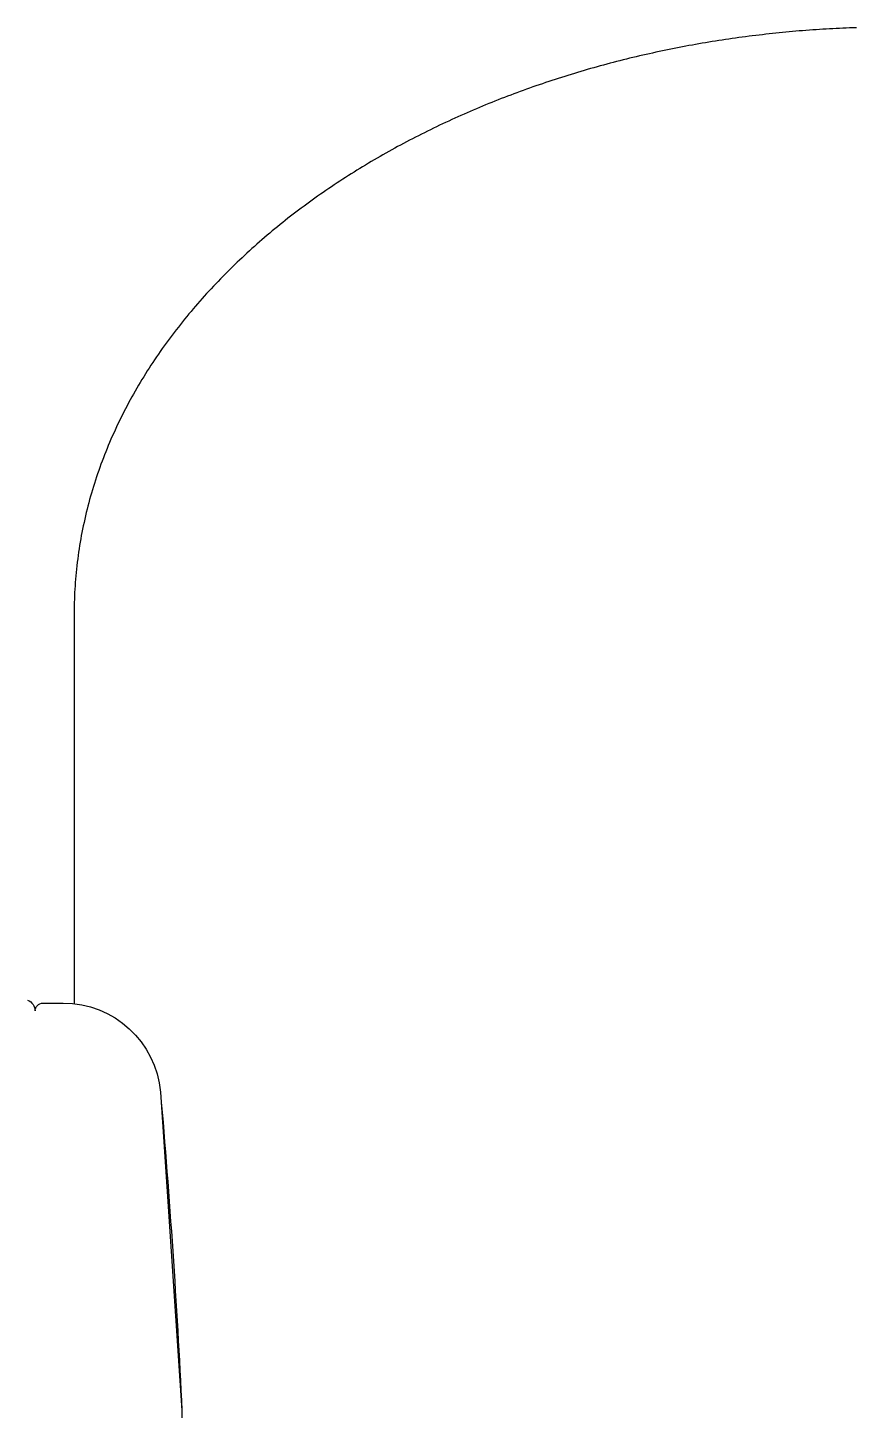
# Model space of a CAD drawing. Header units: millimetres. Extents: x 0 to 3800, y -67 to 2530.
# Drawn here: x 2345.87 to 2367.66, y 976.55 to 1012.91 of the extents above; entities that cross this region are included whole.
import ezdxf

# ---------------------------------------------------------------- set-up
doc = ezdxf.new("R2010")
doc.units = ezdxf.units.MM
doc.layers.add('내부선 및 부속', color=4, linetype='Continuous')

msp = doc.modelspace()

# ---------------------------------------------------------------- linework, layer by layer
at = {"layer": '내부선 및 부속', "linetype": 'Continuous'}
for p, q in [((2347.092, 997.528), (2347.092, 987.246)), ((2346.271, 987.262), (2346.804, 987.262)), ((2349.361, 984.918), (2349.924, 976.553)), ((2349.924, 976.553), (2349.924, 955.883))]:
    msp.add_line(p, q, dxfattribs=at)
at = {"layer": '내부선 및 부속', "linetype": 'Continuous', "flags": 128}
msp.add_lwpolyline([(2367.657, 1012.909), (2367.569, 1012.906), (2367.48, 1012.903), (2367.392, 1012.899), (2367.304, 1012.895), (2367.216, 1012.891), (2367.127, 1012.887), (2367.039, 1012.882), (2366.951, 1012.877), (2366.862, 1012.872), (2366.774, 1012.867), (2366.686, 1012.861), (2366.597, 1012.855), (2366.509, 1012.849), (2366.421, 1012.843), (2366.333, 1012.836), (2366.244, 1012.829), (2366.156, 1012.822), (2366.068, 1012.815), (2365.98, 1012.807), (2365.892, 1012.799), (2365.803, 1012.791), (2365.715, 1012.782), (2365.627, 1012.773), (2365.539, 1012.764), (2365.451, 1012.755), (2365.363, 1012.745), (2365.275, 1012.736), (2365.186, 1012.725), (2365.098, 1012.715), (2365.01, 1012.705), (2364.922, 1012.694), (2364.835, 1012.682), (2364.747, 1012.671), (2364.659, 1012.659), (2364.571, 1012.647), (2364.483, 1012.635), (2364.395, 1012.623), (2364.307, 1012.61), (2364.22, 1012.597), (2364.132, 1012.584), (2364.044, 1012.57), (2363.957, 1012.556), (2363.869, 1012.542), (2363.782, 1012.528), (2363.694, 1012.513), (2363.607, 1012.499), (2363.519, 1012.483), (2363.432, 1012.468), (2363.345, 1012.452), (2363.257, 1012.436), (2363.17, 1012.42), (2363.083, 1012.404), (2362.996, 1012.387), (2362.909, 1012.37), (2362.822, 1012.353), (2362.735, 1012.335), (2362.648, 1012.317), (2362.561, 1012.299), (2362.475, 1012.281), (2362.388, 1012.262), (2362.301, 1012.243), (2362.215, 1012.224), (2362.128, 1012.204), (2362.042, 1012.185), (2361.955, 1012.165), (2361.869, 1012.144), (2361.783, 1012.124), (2361.697, 1012.103), (2361.611, 1012.082), (2361.525, 1012.061), (2361.439, 1012.039), (2361.353, 1012.017), (2361.267, 1011.995), (2361.181, 1011.972), (2361.096, 1011.95), (2361.01, 1011.927), (2360.924, 1011.903), (2360.839, 1011.88), (2360.754, 1011.856), (2360.669, 1011.832), (2360.583, 1011.807), (2360.498, 1011.783), (2360.413, 1011.758), (2360.328, 1011.732), (2360.244, 1011.707), (2360.159, 1011.681), (2360.074, 1011.655), (2359.99, 1011.629), (2359.905, 1011.602), (2359.821, 1011.575), (2359.737, 1011.548), (2359.653, 1011.521), (2359.569, 1011.493), (2359.485, 1011.465), (2359.401, 1011.436), (2359.317, 1011.408), (2359.234, 1011.379), (2359.15, 1011.35), (2359.067, 1011.32), (2358.983, 1011.291), (2358.983, 1011.291), (2358.9, 1011.261), (2358.817, 1011.23), (2358.734, 1011.2), (2358.651, 1011.169), (2358.569, 1011.138), (2358.486, 1011.107), (2358.403, 1011.075), (2358.321, 1011.043), (2358.239, 1011.011), (2358.156, 1010.978), (2358.074, 1010.945), (2357.993, 1010.912), (2357.911, 1010.879), (2357.829, 1010.845), (2357.747, 1010.811), (2357.666, 1010.777), (2357.585, 1010.742), (2357.504, 1010.707), (2357.422, 1010.672), (2357.342, 1010.636), (2357.261, 1010.601), (2357.18, 1010.565), (2357.1, 1010.528), (2357.019, 1010.492), (2356.939, 1010.455), (2356.859, 1010.417), (2356.779, 1010.38), (2356.699, 1010.342), (2356.619, 1010.304), (2356.54, 1010.265), (2356.46, 1010.227), (2356.381, 1010.188), (2356.302, 1010.148), (2356.223, 1010.109), (2356.144, 1010.069), (2356.065, 1010.029), (2355.987, 1009.988), (2355.908, 1009.947), (2355.83, 1009.906), (2355.752, 1009.865), (2355.674, 1009.823), (2355.596, 1009.781), (2355.519, 1009.739), (2355.441, 1009.696), (2355.364, 1009.653), (2355.287, 1009.61), (2355.21, 1009.566), (2355.133, 1009.522), (2355.056, 1009.478), (2354.98, 1009.434), (2354.904, 1009.389), (2354.828, 1009.344), (2354.752, 1009.298), (2354.676, 1009.252), (2354.601, 1009.206), (2354.526, 1009.16), (2354.45, 1009.113), (2354.376, 1009.066), (2354.301, 1009.019), (2354.226, 1008.971), (2354.152, 1008.923), (2354.078, 1008.875), (2354.004, 1008.827), (2353.93, 1008.778), (2353.857, 1008.728), (2353.784, 1008.679), (2353.711, 1008.629), (2353.638, 1008.579), (2353.565, 1008.528), (2353.493, 1008.477), (2353.421, 1008.426), (2353.349, 1008.375), (2353.277, 1008.323), (2353.206, 1008.271), (2353.135, 1008.218), (2353.064, 1008.166), (2352.993, 1008.112), (2352.923, 1008.059), (2352.852, 1008.005), (2352.782, 1007.951), (2352.713, 1007.897), (2352.643, 1007.842), (2352.574, 1007.787), (2352.505, 1007.731), (2352.436, 1007.676), (2352.368, 1007.62), (2352.3, 1007.563), (2352.232, 1007.507), (2352.165, 1007.45), (2352.097, 1007.392), (2352.03, 1007.334), (2351.963, 1007.276), (2351.897, 1007.218), (2351.831, 1007.159), (2351.765, 1007.1), (2351.699, 1007.041), (2351.634, 1006.981), (2351.569, 1006.921), (2351.505, 1006.861), (2351.44, 1006.8), (2351.44, 1006.8), (2351.376, 1006.739), (2351.312, 1006.678), (2351.249, 1006.616), (2351.186, 1006.554), (2351.123, 1006.492), (2351.061, 1006.429), (2350.999, 1006.366), (2350.937, 1006.303), (2350.875, 1006.239), (2350.814, 1006.175), (2350.754, 1006.111), (2350.693, 1006.046), (2350.633, 1005.981), (2350.573, 1005.916), (2350.514, 1005.851), (2350.455, 1005.785), (2350.396, 1005.718), (2350.338, 1005.652), (2350.28, 1005.585), (2350.223, 1005.518), (2350.166, 1005.45), (2350.109, 1005.382), (2350.052, 1005.314), (2349.997, 1005.245), (2349.941, 1005.176), (2349.886, 1005.107), (2349.831, 1005.038), (2349.777, 1004.968), (2349.723, 1004.898), (2349.669, 1004.827), (2349.616, 1004.756), (2349.563, 1004.685), (2349.511, 1004.614), (2349.459, 1004.542), (2349.408, 1004.47), (2349.357, 1004.398), (2349.307, 1004.325), (2349.257, 1004.252), (2349.207, 1004.179), (2349.158, 1004.105), (2349.109, 1004.031), (2349.061, 1003.957), (2349.014, 1003.882), (2348.966, 1003.808), (2348.92, 1003.732), (2348.873, 1003.657), (2348.828, 1003.581), (2348.783, 1003.505), (2348.738, 1003.429), (2348.694, 1003.352), (2348.65, 1003.275), (2348.607, 1003.198), (2348.564, 1003.12), (2348.522, 1003.043), (2348.481, 1002.964), (2348.439, 1002.886), (2348.399, 1002.807), (2348.359, 1002.728), (2348.32, 1002.649), (2348.281, 1002.57), (2348.242, 1002.49), (2348.205, 1002.41), (2348.167, 1002.329), (2348.131, 1002.249), (2348.095, 1002.168), (2348.059, 1002.087), (2348.024, 1002.005), (2347.99, 1001.924), (2347.956, 1001.842), (2347.923, 1001.76), (2347.891, 1001.678), (2347.859, 1001.595), (2347.827, 1001.512), (2347.797, 1001.429), (2347.766, 1001.346), (2347.737, 1001.263), (2347.708, 1001.179), (2347.68, 1001.095), (2347.652, 1001.011), (2347.625, 1000.927), (2347.598, 1000.842), (2347.573, 1000.757), (2347.548, 1000.672), (2347.523, 1000.587), (2347.499, 1000.502), (2347.476, 1000.416), (2347.453, 1000.331), (2347.432, 1000.245), (2347.41, 1000.159), (2347.39, 1000.072), (2347.37, 999.986), (2347.351, 999.899), (2347.332, 999.813), (2347.314, 999.726), (2347.297, 999.639), (2347.28, 999.552), (2347.265, 999.465), (2347.249, 999.377), (2347.235, 999.29), (2347.221, 999.202), (2347.221, 999.202), (2347.208, 999.115), (2347.196, 999.027), (2347.184, 998.939), (2347.173, 998.851), (2347.162, 998.763), (2347.153, 998.675), (2347.144, 998.587), (2347.136, 998.499), (2347.128, 998.411), (2347.121, 998.322), (2347.115, 998.234), (2347.11, 998.146), (2347.105, 998.057), (2347.101, 997.969), (2347.098, 997.881), (2347.095, 997.792), (2347.093, 997.704), (2347.092, 997.616), (2347.092, 997.527), (2347.092, 997.527)], dxfattribs=at)
for points in [[(2345.869, 987.339, -0.306651), (2346.065, 987.055)], [(2346.065, 987.055, -0.417034), (2346.271, 987.262)], [(2346.804, 987.262, -0.389073), (2349.361, 984.918)], [(2349.361, 984.918, -0.009694), (2349.924, 976.553)]]:
    msp.add_lwpolyline(points, format="xyb", dxfattribs=at)

doc.saveas('drawing.dxf')
